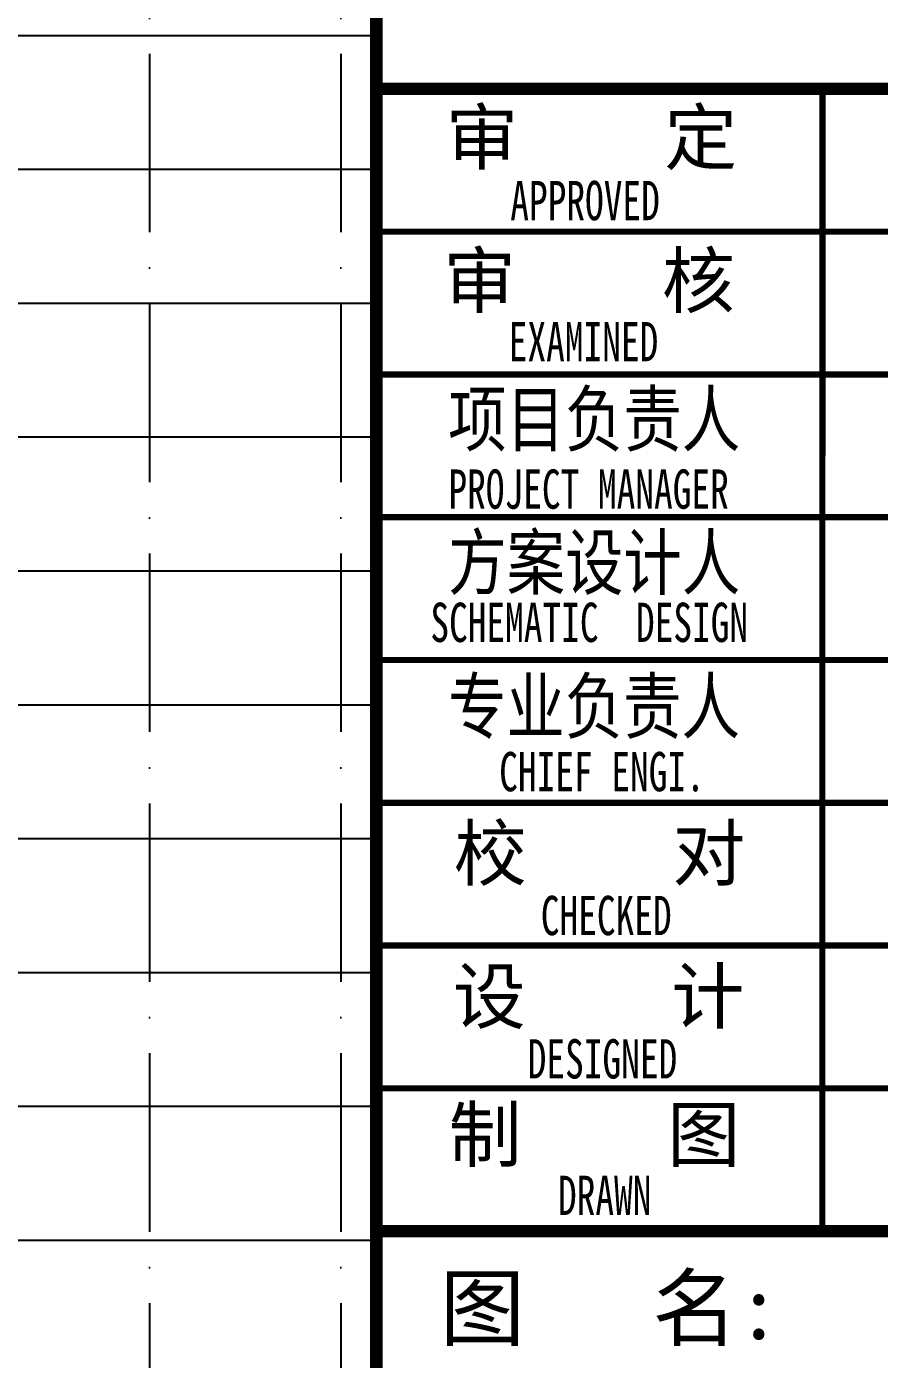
# Model space of a CAD drawing. Extents: x 393367 to 3005760, y 4998 to 826018.
# Drawn here: x 2100336 to 2105115, y 535044 to 542511 of the extents above; entities that cross this region are included whole.
import ezdxf
from ezdxf.enums import TextEntityAlignment as Align

# ---------------------------------------------------------------- set-up
doc = ezdxf.new("R2010")
doc.units = 0
doc.header["$LTSCALE"] = 1000
doc.linetypes.add('D1', pattern=[14, 10, -2, 0, -2])
doc.layers.get('Defpoints').update_dxf_attribs({"linetype": 'CONTINUOUS'})
for name, color, linetype in [('-TK', 7, 'CONTINUOUS'), ('图框', 7, 'CONTINUOUS'), ('图签文字', 4, 'CONTINUOUS')]:
    doc.layers.add(name, color=color, linetype=linetype)
doc.styles.add('建筑图签-1', font='simhei.ttf', dxfattribs={"width": 0.7})

# ---------------------------------------------------------------- blocks, each defined once
blk = doc.blocks.new('A1')
at = {"layer": '图框'}
for points, const_width in [([(76100, 1000), (76100, 58400)], 70), ([(83100, 14200.3), (76100, 14200.3)], 70), ([(76100, 14200.3), (83100, 14200.3)], 70), ([(78599.5, 7800.3), (78600, 14200.3)], 35), ([(76100, 13400.3), (83100, 13400.3)], 35), ([(76100, 12600.3), (83100, 12600.3)], 35), ([(76100, 11800.3), (83100, 11800.3)], 35), ([(76100, 11000.3), (83100, 11000.3)], 35), ([(76100, 10200.3), (83100, 10200.3)], 35), ([(76100, 9400.3), (83100, 9400.3)], 35), ([(76100, 8600.3), (83100, 8600.3)], 35), ([(76100, 7800.3), (83100, 7800.3)], 70)]:
    blk.add_lwpolyline(points, dxfattribs=dict(at, const_width=const_width))
at = {"layer": '图签文字', "color": 7, "style": '建筑图签-1'}
for s, height, p in [('审    定', 300, (76487.7, 13779.2)), ('审    核', 300, (76474.6, 12976.9)), ('校    对', 300, (76533.3, 9768.2)), ('设    计', 300, (76527.9, 8966.5)), ('制    图', 300, (76504.9, 8191.7)), ('图   名:', 350, (76455.3, 7195.2))]:
    blk.add_text(s, height=height, dxfattribs=at).set_placement(p)
at = {"layer": '图签文字', "style": '建筑图签-1', "width": 0.7}
for s, p in [('APPROVED ', (76850.6, 13464.7)), ('EXAMINED  ', (76842, 12674.2, -1799)), ('PROJECT MANAGER', (76503.9, 11848, -1799)), ('SCHEMATIC  DESIGN', (76402.6, 11101.4, -1799))]:
    blk.add_text(s, height=220, dxfattribs=at).set_placement(p)
at = {"layer": '图签文字', "color": 7, "style": '建筑图签-1', "width": 0.8}
for s, p in [('项目负责人', (76502.5, 12200.7)), ('方案设计人', (76502.5, 11398.1)), ('专业负责人', (76501.2, 10591.6))]:
    blk.add_text(s, height=300, dxfattribs=at).set_placement(p)
at = {"layer": '图签文字', "style": '建筑图签-1', "width": 0.7}
for s, p in [('CHIEF ENGI.', (77364.5, 10374.8)), ('CHECKED  ', (77493, 9568.8)), ('DESIGNED ', (77419.6, 8765.5)), (' DRAWN   ', (77484.6, 8000.5))]:
    blk.add_text(s, height=220, dxfattribs=at).set_placement(p, align=Align.MIDDLE)

msp = doc.modelspace()

# ---------------------------------------------------------------- linework, layer by layer
at = {"layer": 'Defpoints', "color": 252, "linetype": 'D1', "ltscale": 0.1}
for p, q in [((2101023.72511, 582962.12225), (2101023.72511, 528962.12225)), ((2102095.72511, 582962.12225), (2102095.72511, 528962.12225))]:
    msp.add_line(p, q, dxfattribs=at)
at = {"layer": 'Defpoints', "color": 252}
for p, q in [((2028535.72511, 542462.12225), (2102295.72511, 542462.12225)), ((2028535.72511, 541712.12225), (2102295.72511, 541712.12225)), ((2028535.72511, 540962.12225), (2102295.72511, 540962.12225)), ((2028535.72511, 540212.12225), (2102295.72511, 540212.12225)), ((2028535.72511, 539462.12225), (2102295.72511, 539462.12225)), ((2028535.72511, 538712.12225), (2102295.72511, 538712.12225)), ((2028535.72511, 537962.12225), (2102295.72511, 537962.12225)), ((2028535.72511, 537212.12225), (2102295.72511, 537212.12225)), ((2028535.72511, 536462.12225), (2102295.72511, 536462.12225)), ((2028535.72511, 535712.12225), (2102295.72511, 535712.12225))]:
    msp.add_line(p, q, dxfattribs=at)

# ---------------------------------------------------------------- block references
at = {"layer": '-TK'}
msp.add_blockref('A1', (2026195.72511, 527962.12225), dxfattribs=at)

doc.saveas('drawing.dxf')
